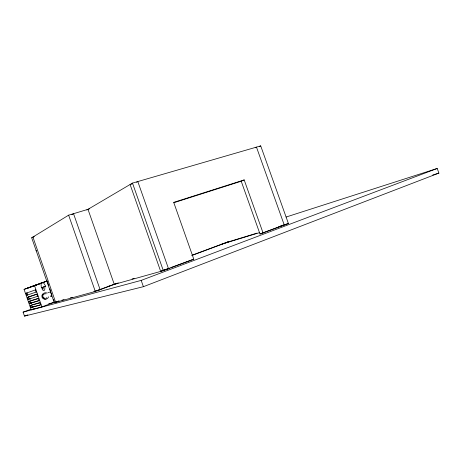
<?xml version="1.0" encoding="UTF-8"?>
<svg xmlns="http://www.w3.org/2000/svg" width="462" height="462" viewBox="0 0 462 462"><rect width="100%" height="100%" fill="white"/><g stroke="black" fill="none" stroke-linecap="round" stroke-linejoin="round"><path stroke-width="0.69" d="M118.312 282.888L95.316 291.458L54.291 302.679L31.687 237.786L68.636 215.165L89.368 208.916M71.847 214.715L73.533 213.692L100.121 289.668L93.878 291.389M86.81 210.025L132.49 183.096L260.707 145.888L288.409 223.521L259.99 233.997L241.222 181.231L244.19 179.92L263.103 233.056M136.579 182.271L137.809 181.554L168.52 268.699L161.648 270.634M255.197 147.759L256.474 147.118L284.28 225.075L278.782 226.755M259.425 146.529L260.707 145.888M43.151 282.346L40.968 283.119L43.168 282.34L45.767 286.238L43.78 286.937M31.214 309.159L23.1 312.145L24.48 316.112L143.399 286.688L438.9 173.1L437.219 168.463L286.076 217.042M54.504 302.223L41.915 306.872L31.156 309.771L24.07 289.374L47.112 281.006L48.729 285.643M35.978 284.915L26.669 288.45L28.702 287.739M29.377 287.485L38.092 284.176M42.296 282.704L32.762 286.319L34.777 285.614M35.418 285.372L44.392 281.97M36.85 284.887L47.112 281.006M23.1 312.145L141.187 280.394L437.219 168.463M169.439 268.104L160.684 271.402L130.093 184.511L132.161 183.911M170.784 267.596L193.786 259.182L173.712 202.368L244.19 179.92M259.99 233.997L281.087 226.051M98.25 290.182L112.347 284.933L163.329 270.657L193.786 259.182M40.962 283.119L41.349 287.803L43.243 287.127M113.011 284.684L116.355 283.437M192.417 255.099L225.525 242.758M226.201 242.51L228.216 241.759M191.643 255.55L229.308 241.511M24.48 316.112L27.859 314.859M31.156 309.771L35.187 308.293M54.291 302.679L59.026 300.929M59.021 301.062L55.642 302.31L32.906 237.041L34.28 236.613M39.495 302.772L30.307 305.526L31.018 307.571L40.922 304.706M30.613 303.112L29.903 301.068L28.887 301.438L29.597 303.482L38.762 300.647M44.156 286.804L45.755 286.244M28.176 299.388L29.193 299.024L28.482 296.979L27.466 297.343L28.176 299.388L37.953 296.182M36.475 291.926L26.756 295.299L26.045 293.255L35.736 289.795M48.995 292.302L47.927 292.683M42.579 287.364L42.845 287.272M44.427 286.711L44.086 286.833M26.756 295.299L27.772 294.935L27.067 292.896L26.045 293.255M42.931 287.237L44 286.862M42.741 287.312L41.389 287.786M24.07 289.374L36.209 285.129M28.482 296.979L37.214 294.051M27.466 297.343L36.827 294.207L37.572 296.344M173.793 202.731L241.222 181.231M30.579 300.854L38.698 298.313M28.887 301.438L38.317 298.481L39.056 300.623L29.597 303.482M432.721 175.034L438.9 173.1M31.687 237.786L33.062 237.358M226.137 242.573L256.97 233.143M280.89 225.82L288.409 223.521M221.731 244.173L259.534 232.634M30.307 305.526L39.801 302.76L40.546 304.897L31.018 307.571M34.506 306.248L34.794 306.167L32.479 306.987L32.767 306.907M132.092 278.956L134.153 278.372M48.539 303.869L53.84 302.408M61.983 300.167L64.062 299.595M70.305 297.874L72.384 297.303M132.49 183.096L163.329 270.657M141.187 280.394L143.399 286.688M87.988 209.332L114.287 284.39M68.636 215.165L95.316 291.458M49.884 288.964L50.577 290.95M53.58 299.572L54.273 301.559M34.459 285.429L41.915 306.872M35.343 289.934L36.082 292.071M29.695 298.071L30.169 299.434M31.11 302.148L31.583 303.511M31.324 305.157L32.034 307.201M44.924 287.543L45.039 288.178M36.469 250.86A21.922 1.138 -18.9 0 1 36.163 250.612M108.87 286.099A5.151 4.851 78.6 0 1 108.761 286.446M102.789 288.756A5.169 4.863 78.5 0 1 102.489 288.565M109.8 285.839A5.169 4.863 78.5 0 1 109.69 286.186M43.168 295.241A2.264 2.229 -85.8 0 1 46.015 293.867M46.731 297.701A2.264 2.229 -85.8 0 1 46.015 298.134M44.739 298.204A2.264 2.229 -85.8 0 1 43.168 296.76M49.781 292.4A2.264 0.681 70.6 0 1 50.791 292.567A2.264 0.681 70.6 0 1 51.744 295.443A2.264 0.681 70.6 0 1 50.924 295.865M48.568 296.841A3.176 3.124 -86.1 0 1 44.439 298.862A3.176 3.124 -86.1 0 1 42.764 294.537A3.176 3.124 -86.1 0 1 47.13 293.139M45.992 299.081A3.165 3.119 -85.4 0 1 42.631 293.988M51.629 295.882A26.351 0.375 -19.7 0 1 50.381 296.298M41.834 288.86A1.126 1.115 87.2 0 1 43.22 289.039M44.577 288.721A1.132 1.12 85.9 0 1 44.26 290.35A1.132 1.12 85.9 0 1 42.683 289.905A1.132 1.12 85.9 0 1 43.226 288.34"/></g></svg>
